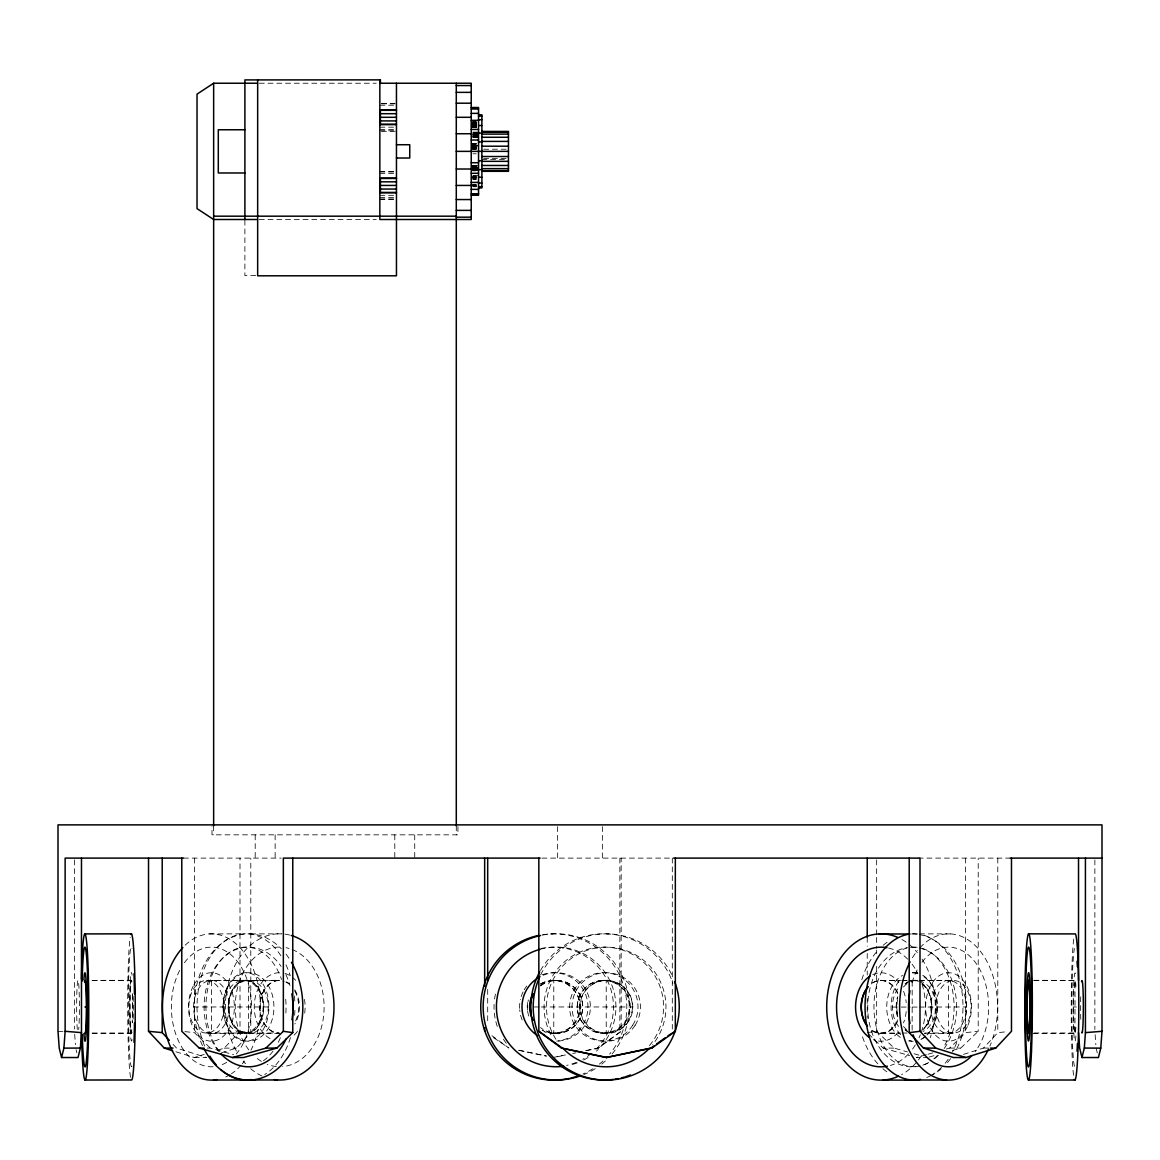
<?xml version="1.0" encoding="UTF-8"?>
<svg xmlns="http://www.w3.org/2000/svg" width="1160" height="1160" viewBox="0 0 1160 1160"><rect width="100%" height="100%" fill="white"/><g stroke="black" fill="none" stroke-linecap="round" stroke-linejoin="round"><path stroke-width="0.75" stroke-dasharray="5 3.75" d="M912.137 1030.109L912.195 980.476A26.593 19.749 -89.9 0 1 915.617 980.881M221.502 1052.787L236.495 1048.06L250.792 1032.632L250.792 858.11M963.496 1054.367L983.491 1048.06L997.788 1032.632L1008.055 1031.631M217.573 1050.22L224.228 1048.132L240.004 1031.298L240.004 858.11M586.394 1050.627L598.444 1048.089L621.165 1031.298L621.165 858.11M946.313 1049.032L949.648 1048.089L965.584 1032.632L978.213 1031.298L978.213 858.11M952.389 1050.482L960.712 1048.132L978.213 1031.298M585.597 1050.67L597.632 1048.132L621.165 1031.298M175.943 1051.786L194.256 1057.529L204.247 1054.396M926.332 1054.701L916.327 1057.529L927.434 1057.529M928 1054.222L932.988 1052.816M929.102 1057.064L937.41 1054.716M557.119 1056.803L565.732 1054.991M572.62 1053.541L576.056 1052.816M552.914 1057.529L564.949 1055.005M867.231 1032.632L876.656 1031.298L894.171 1048.132L907.468 1051.903M597.632 1048.132L598.444 1048.089M550.797 933.916L553.204 933.843M556.176 980.316L553.784 980.388L553.769 1033.56L556.176 1033.487M207.147 1048.074L210.293 1048.06L233.595 1054.687M224.228 1048.132L236.495 1048.06M209.351 933.916L243.919 933.843M250.661 933.916L281.822 933.843A73.123 54.303 89.9 0 0 231.405 973.327A73.123 54.303 89.9 0 0 236.727 1051.583M92.104 980.374L131.413 980.316M245.963 980.316L211.41 980.388L211.454 1033.56L246.021 1033.487A26.593 17.806 89.9 0 0 261.392 993.612A26.593 17.806 89.9 0 0 230.55 993.612A26.593 17.806 89.9 0 0 246.021 1033.487M92.177 1033.545L131.5 1033.487M279.705 1033.487L248.544 1033.56A26.593 19.749 89.9 0 1 231.405 993.685A26.593 19.749 89.9 0 1 265.611 993.67A26.593 19.749 89.9 0 1 248.544 1033.56L248.487 980.388L279.647 980.316A26.593 19.749 89.9 0 0 260 1004.589A26.593 19.749 89.9 0 0 276.283 1033.096M259.289 83.23L376.232 83.23M381.495 103.341L394.791 103.341M381.495 103.82L396.459 103.82M379.842 105.212L394.791 105.212M472.903 121.829L476.224 121.858M471.236 121.959L476.224 121.901M471.236 122.206L476.224 122.351M471.236 122.554L476.224 122.554M471.236 122.844L476.224 122.684M471.236 122.989L476.224 123.062M471.236 123.293L476.224 123.293M471.236 123.468L476.224 123.468M471.236 123.787L476.224 123.612M472.903 124.004L476.224 124.004M471.236 124.453L476.224 124.395M471.236 124.627L476.224 124.627M471.236 124.859L476.224 124.859M471.236 125.309L476.224 125.309M471.236 125.671L476.224 125.657M471.236 125.918L476.224 125.918M471.236 126.135L476.224 126.135M471.236 126.309L476.224 126.251M471.236 126.6L476.224 126.585M471.236 126.788L476.224 126.788M379.842 127.179L396.459 127.179M471.236 127.049L476.224 127.15M472.903 127.223L476.224 127.397M471.236 127.513L476.224 127.513M379.842 129.398L396.459 129.398M379.842 130.79L396.459 130.79M381.495 131.268L396.459 131.268M472.903 132.109L477.891 132.124M472.903 132.646L477.891 132.66M472.903 133.415L477.891 133.385M472.903 133.85L477.891 133.879L472.903 134.096M472.903 134.444L477.891 134.415M472.903 134.676L477.891 134.676M472.903 134.908L477.891 134.922M477.891 135.213L472.903 135.387L477.891 135.604M472.903 135.85L477.891 135.85M472.903 136.271L477.891 136.271M477.891 136.619L472.903 136.619L476.224 136.677M472.903 136.909L477.891 136.909M472.903 137.141L477.891 137.141M472.903 137.532L477.891 137.532M471.236 143.535L476.224 143.535M471.236 143.637L476.224 143.637M472.903 143.971L476.224 143.985M471.236 144.522L476.224 144.522M471.236 145.246L476.224 145.275M472.903 145.739L477.891 145.681M472.903 145.856L477.891 145.957M476.224 146.131L472.903 146.276L476.224 146.537M471.236 147.073L476.224 147.248M471.236 147.465L476.224 147.334M471.236 147.712L476.224 147.726M471.236 148.132L476.224 148.132M471.236 148.48L476.224 148.538M472.903 148.77L476.224 148.886M472.903 149.002L476.224 149.002M471.236 149.35L476.224 149.35M483.647 149.219L506.688 149.219M472.903 153.787L476.224 153.787M483.647 158.572L506.688 158.572M481.878 159.399L506.688 159.399M472.903 165.344L476.224 165.344M472.903 165.518L477.891 165.416M472.903 165.706L476.224 165.764M471.236 166.083L476.224 166.097M471.236 166.3L477.891 166.199M472.903 166.793L476.224 166.793M472.903 167.011L477.891 167.011M472.903 167.171L476.224 167.171M472.903 167.359L477.891 167.359M472.903 167.678L477.891 167.794M472.903 167.91L476.224 167.91M471.236 168.069L477.891 168.069M472.903 168.49L477.891 168.49M472.903 168.707L477.891 168.707M472.903 168.925L476.224 168.925M472.903 169.084L477.891 169.084M472.903 169.273L477.891 169.273M472.903 169.563L477.891 169.563M472.903 169.737L477.891 169.954M471.236 170.071L477.891 170.129M472.903 170.389L477.891 170.447M472.903 170.607L477.891 170.607M472.903 170.839L476.224 170.825M379.842 171.477L394.791 171.477M379.842 171.956L396.459 171.956M379.842 173.347L396.459 173.347M472.903 175.653L477.891 175.653M472.903 176.16L476.224 176.16M476.224 176.653L471.236 176.712L476.224 176.987M471.236 177.407L477.891 177.233M471.236 177.582L476.224 177.582M471.236 178.046L476.224 178.132M472.903 178.64L476.224 178.64M472.903 179.104L476.224 179.104M472.903 179.278L476.224 179.278M471.236 184.309L476.224 184.309M472.903 184.774L476.224 184.86M471.236 185.368L476.224 185.368M472.903 185.745L476.224 185.745M472.903 186.035L476.224 186.035M472.903 186.557L476.224 186.557M472.903 186.731L476.224 186.731M379.842 195.315L394.791 195.315M379.842 197.533L396.459 197.533M379.842 198.925L396.459 198.925M379.842 199.404L394.791 199.404M259.289 219.501L376.232 219.501M255.722 275.601L244.89 275.601L244.89 217.979M183.469 858.11L281.227 858.11M541.923 858.11L673.568 858.11M918.169 858.11L1009.765 858.11M92.177 980.49L131.124 980.49M206.465 980.519A26.259 17.574 -90 0 1 221.661 1019.915A26.259 17.574 -90 0 1 191.226 1019.901A26.259 17.574 -90 0 1 206.465 980.519L279.183 980.49M553.697 980.519L556.466 980.519M603.447 980.49A26.259 26.216 -90 0 1 626.154 1019.872A26.259 26.216 -90 0 1 580.74 1019.872A26.259 26.216 -90 0 1 603.447 980.49L606.23 980.49A26.259 26.216 -90 0 1 628.938 1019.872A26.259 26.216 -90 0 1 583.524 1019.872A26.259 26.216 -90 0 1 606.23 980.49M880.773 980.519L900.348 980.519M902.132 980.519L907.468 980.519M909.252 980.519L917.574 980.49M919.372 980.49L953.491 980.49A26.259 17.574 -90 0 1 968.716 1019.872A26.259 17.574 -90 0 1 938.28 1019.872A26.259 17.574 -90 0 1 953.491 980.49M1033.85 980.505L1076.582 980.505M193.618 1006.967L268.264 1006.967M534.296 1006.967L539.617 1006.967M541.386 1006.967L632.78 1006.967M892.417 1007.068L910.368 1007.068M912.166 1007.068L917.545 1007.068M919.343 1007.068L966.381 1006.967M92.177 1033.009L131.124 1033.009M206.436 1033.038L279.183 1033.009A26.259 19.517 -90 0 1 259.84 1003.313A26.259 19.517 -90 0 1 284.229 981.389M553.697 1033.038L556.466 1033.038M603.447 1033.009L606.23 1033.009M880.759 1033.038L900.334 1033.038M902.103 1033.038L907.439 1033.038M924.766 1033.009L953.491 1033.009M1033.952 1032.98L1076.697 1032.98M194.256 1057.529L206.509 1057.529L176.508 1048.06L170.549 1041.622M919.546 933.858L950.649 933.916M881.034 980.417L900.073 980.461M901.798 980.461L906.989 980.476M914.036 980.316L917.487 980.316M919.228 980.331L948.59 980.388L948.546 1033.56L924.346 1033.516M1033.937 980.316L1075.044 980.388L1074.972 1033.56L1030.283 1033.502M880.977 1033.589L900.015 1033.632M1073.638 1006.967L1076.379 1006.981M949.648 1048.089L960.712 1048.132M983.491 1048.06L988.726 1048.089M868.448 1033.821L883.05 1048.016L894.171 1048.132M606.796 933.843L609.203 933.916M603.823 980.316L606.216 980.388L606.23 1033.56L603.823 1033.487M58 1031.298L62.973 1031.704M184.933 1031.631L194.416 1032.632L210.293 1048.06M240.004 1031.298L250.792 1032.632M518.52 1050.307L546.041 1056.093M519.274 1050.22L546.795 1056.064M914.123 1053.773L922.446 1056.122M883.05 1048.016L909.672 1055.629M493.493 1037.62L508.95 1048.016L491.941 1035.706M1096.098 1048.132L1097.273 1052.831M76.067 1049.64L76.85 1052.787M1095.112 1034.662L1095.852 1044.768M74.689 1034.343L75.429 1044.623M1094.866 859.908L1094.866 1029.5M997.788 858.11L997.788 1032.632M965.584 858.11L965.584 1032.632M876.656 859.908L876.656 935.685M876.656 937.483L876.656 948.314M876.656 950.112L876.656 953.723M876.656 966.353L876.656 1031.298M867.231 937.28L867.231 946.27M867.231 953.462L867.231 975.053M867.231 998.441L867.231 1018.234M672.307 858.11L672.307 1029.036M619.861 858.11L619.861 1032.632M602.359 826.616L602.359 858.11M557.641 826.616L557.641 858.11M487.693 989.451L487.693 1023.642M457.939 826.529L457.939 834.837L211.99 834.837L211.99 826.529M456.286 825.804L456.286 834.837M414.729 834.837L414.729 858.11M394.791 834.837L394.791 858.11M275.137 834.837L275.137 858.11M255.2 834.837L255.2 858.11M213.643 825.804L213.643 834.837M194.416 858.11L194.416 1032.632M74.573 859.908L74.573 1029.036M1080.772 1019.278A26.259 1.363 90 0 1 1080.612 1007.779L1080.641 1000.949A26.259 1.363 -90 0 1 1080.772 994.526M903.495 987.029A26.259 19.517 -90 0 1 933.147 993.409A26.259 19.517 -90 0 1 923.012 1031.457M906.583 1029.514A26.259 19.517 -90 0 1 903.481 1026.513M897.506 1013.564A26.259 19.517 -90 0 1 897.506 999.963M540.589 984.042A26.259 26.216 -90 0 1 579.913 1005.923A26.259 26.216 -90 0 1 542.097 1030.327M527.698 1010.201A26.259 26.216 -90 0 1 528.365 999.978M77.328 1029.486A26.259 1.363 -90 0 1 76.966 989.871A26.259 1.363 -90 0 1 79.069 989.871A26.259 1.363 -90 0 1 78.706 1029.486M897.666 993.656A26.259 19.517 -90 0 0 871.015 984.028A26.593 19.749 -89.9 0 1 897.521 992.394M897.652 1019.915A26.259 19.517 -90 0 1 871.001 1029.514M540.516 985.942A26.259 26.216 -90 0 1 575.809 989.045A26.259 26.216 -90 0 1 575.809 1024.512A26.259 26.216 -90 0 1 540.516 1027.615M131.805 1029.486A26.259 1.363 -90 0 1 129.76 1006.749A26.259 1.363 -90 0 1 131.805 983.999M132.312 993.612A26.259 1.363 -90 0 1 132.211 1022.729M285.853 982.07A26.259 19.517 -90 0 1 288.942 983.999M294.654 990.756A26.259 19.517 -90 0 1 294.654 1022.729M922.765 983.999A26.259 17.574 -90 0 1 922.765 1029.486M907.976 1031.414A26.259 17.574 -90 0 1 905.191 1029.486M897.753 1016.798A26.259 17.574 -90 0 1 897.753 996.701M905.191 983.999A26.259 17.574 -90 0 1 909.44 981.389M913.979 980.49A26.259 17.574 -90 0 1 918.532 981.389M542.865 934.67A73.123 73.022 88.4 0 1 609.58 1054.136M602.953 1061.023A73.123 73.022 88.4 0 1 599.328 1064.126M592.832 1068.752A73.123 73.022 88.4 0 1 582.987 1073.986M506.267 1043.261A59.827 59.74 88.4 0 1 503.295 1038.968M497.292 1026.455A59.827 59.74 88.4 0 1 495.407 1019.756M495.059 1018.045A59.827 59.74 88.4 0 1 494.349 1000.717M494.566 998.992A59.827 59.74 88.4 0 1 495.885 992.163M541.01 948.532A59.827 59.74 88.4 0 1 594.007 1051.192M591.383 1053.468A59.827 59.74 88.4 0 1 582.755 1059.297M576.476 1062.313A59.827 59.74 88.4 0 1 566.544 1065.417M542.126 935.148A73.123 73.022 88.4 0 1 611.987 1054.063M605.361 1060.965A73.123 73.022 88.4 0 1 601.721 1064.068M595.24 1068.693A73.123 73.022 88.4 0 1 583.929 1074.537M540.038 949.301A59.827 59.74 88.4 0 1 596.414 1051.134M588.135 1057.456A59.827 59.74 88.4 0 1 583.611 1060.052M577.274 1062.879A59.827 59.74 88.4 0 1 568.951 1065.344M540.502 983.941A26.593 26.549 88.4 0 1 580.232 1004.661A26.593 26.549 88.4 0 1 544.692 1031.951M528.815 1016.058A26.593 26.549 88.4 0 1 527.626 1002.356M540.328 985.58A26.593 26.549 88.4 0 1 575.142 988.291A26.593 26.549 88.4 0 1 577.173 1023.192A26.593 26.549 88.4 0 1 542.894 1029.935M543.184 975.241A34.234 34.191 88.4 0 1 589.585 999.587A34.234 34.191 88.4 0 1 557.568 1041.114M522.145 1019.988A34.234 34.191 88.4 0 1 519.709 1009.853M519.608 1008.373A34.234 34.191 88.4 0 1 520.419 999.47M521.202 996.585A34.234 34.191 88.4 0 1 523.493 991.075M524.218 989.77A34.234 34.191 88.4 0 1 526.712 986.058M542.169 974.777A34.234 34.191 88.4 0 1 587.178 999.659A34.234 34.191 88.4 0 1 556.655 1041.085M185.179 945.183A73.123 48.967 89.9 0 1 247.152 957.058A73.123 48.967 89.9 0 1 250.966 1050.206M244.47 1061.023A73.123 48.967 89.9 0 1 242.31 1063.793M241.193 1065.112A73.123 48.967 89.9 0 1 231.42 1073.768M230.115 1074.61A73.123 48.967 89.9 0 1 225.272 1077.147M213.121 1066.751A59.827 40.063 89.9 0 1 175.87 1034.444A59.827 40.063 89.9 0 1 179.684 970.413M184.397 962.742A59.827 40.063 89.9 0 1 241.932 968.252A59.827 40.063 89.9 0 1 236.335 1053.904M226.707 1062.313A59.827 40.063 89.9 0 1 220.052 1065.417M204.653 1046.015A73.123 48.967 89.9 0 1 215.673 949.416A73.123 48.967 89.9 0 1 281.155 956.115M285.954 964.772A73.123 48.967 89.9 0 1 290.261 975.792M294.394 995.99A73.123 48.967 89.9 0 1 294.915 1003.922M294.901 1010.302A73.123 48.967 89.9 0 1 294.524 1016.653M290.464 1037.591A73.123 48.967 89.9 0 1 264.668 1074.537M219.399 1051.598A59.827 40.063 89.9 0 1 221.371 959.654A59.827 40.063 89.9 0 1 281.546 979.432M285.708 999.267A59.827 40.063 89.9 0 1 285.708 1014.884M280.357 1037.721A59.827 40.063 89.9 0 1 277.748 1043.464M273.02 1051.134A59.827 40.063 89.9 0 1 262.551 1061.414M130.543 1077.306A73.123 3.784 89.9 0 1 127.687 1008.185A73.123 3.784 89.9 0 1 130.21 937.236M131.95 1066.199A59.827 3.088 89.9 0 1 128.369 1004.473A59.827 3.088 89.9 0 1 132.037 948.459M131.965 1031.892A26.593 1.377 89.9 0 1 130.079 1006.909A26.593 1.377 89.9 0 1 131.892 981.911M132.675 994.961A26.593 1.377 89.9 0 1 132.588 1022.786M132.037 1039.519A34.234 1.769 89.9 0 1 129.688 1005.517A34.234 1.769 89.9 0 1 132.081 975.241M133.125 996.512A34.234 1.769 89.9 0 1 133.11 1019.915M202.478 1045.668A73.123 54.303 89.9 0 1 211.917 952.896A73.123 54.303 89.9 0 1 281.401 948.837M286.027 954.158A73.123 54.303 89.9 0 1 289.754 959.465M218.645 1051.192A59.827 44.428 89.9 0 1 216.963 964.786A59.827 44.428 89.9 0 1 281.155 966.425M285.896 974.676A59.827 44.428 89.9 0 1 289.986 985.536M262.058 1076.045A73.123 54.303 89.9 0 1 250.69 1068.693M245.557 1063.735A73.123 54.303 89.9 0 1 243.15 1060.965M284.969 934.134A73.123 54.303 89.9 0 1 289.666 935.047M276.385 1066.562A59.827 44.428 89.9 0 1 267.235 1064.314M261.421 1061.414A59.827 44.428 89.9 0 1 255.969 1057.456M248.849 1049.945A59.827 44.428 89.9 0 1 238.8 983.376A59.827 44.428 89.9 0 1 281.43 947.126M286.056 947.706A59.827 44.428 89.9 0 1 289.115 948.459M292.117 949.489A59.827 44.428 89.9 0 1 323.843 1013.506A59.827 44.428 89.9 0 1 282.576 1066.606M286.404 981.911A26.593 19.749 89.9 0 1 289.521 983.868M294.785 989.813A26.593 19.749 89.9 0 1 294.829 1023.99M270.048 1038.577A34.234 25.419 89.9 0 1 254.838 999.587A34.234 25.419 89.9 0 1 280.676 972.704M285.07 973.457A34.234 25.419 89.9 0 1 289.304 975.241M293.248 977.981A34.234 25.419 89.9 0 1 295.655 980.302M304.471 999.398A34.234 25.419 89.9 0 1 304.529 1014.217M297.467 1031.385A34.234 25.419 89.9 0 1 291.508 1037.228M540.633 974.82A73.123 73.022 -88.4 0 1 672.974 977.329M555.93 1039.258A59.827 59.74 -88.4 0 1 568.806 960.335A59.827 59.74 -88.4 0 1 648.556 964.758A59.827 59.74 -88.4 0 1 652.645 1044.623M540.487 970.529A73.123 73.022 -88.4 0 1 672.901 983.202M550.899 1034.691A59.827 59.74 -88.4 0 1 569.647 957.827A59.827 59.74 -88.4 0 1 648.15 966.788A59.827 59.74 -88.4 0 1 649.136 1045.899M919.851 947.821A73.123 48.967 -89.9 0 1 982.129 953.636A73.123 48.967 -89.9 0 1 989.901 1046.088M912.427 957.725A73.123 48.967 -89.9 0 1 917.604 950.417M921.982 962.278A59.827 40.063 -89.9 0 1 978.547 967.208A59.827 40.063 -89.9 0 1 975.154 1051.67M911.992 982.651A59.827 40.063 -89.9 0 1 918.227 967.976M912.673 933.814A73.123 48.967 -89.9 0 1 921.185 934.554M924.549 935.467A73.123 48.967 -89.9 0 1 952.519 1051.975M948.169 1059.21A73.123 48.967 -89.9 0 1 943.863 1064.793M941.558 1067.287A73.123 48.967 -89.9 0 1 930.146 1075.9M912.21 947.14A59.827 40.063 -89.9 0 1 920.924 947.952M922.635 948.459A59.827 40.063 -89.9 0 1 943.587 1047.19M937.323 1055.513A59.827 40.063 -89.9 0 1 933.785 1058.891M928.739 1062.502A59.827 40.063 -89.9 0 1 922.736 1065.271M915.806 1066.663A59.827 40.063 -89.9 0 1 874.19 1013.593A59.827 40.063 -89.9 0 1 907.004 948.01M920.127 981.911A26.593 17.806 -89.9 0 1 931.755 1004.589A26.593 17.806 -89.9 0 1 922.896 1029.935M907.903 1031.892A26.593 17.806 -89.9 0 1 905.09 1029.935M897.274 1016.001A26.593 17.806 -89.9 0 1 897.289 997.817M905.134 983.883A26.593 17.806 -89.9 0 1 907.946 981.926M910.948 980.722A26.593 17.806 -89.9 0 1 917.125 980.722M912.311 972.776A34.234 22.924 -89.9 0 1 917.633 973.095M922.751 975.241A34.234 22.924 -89.9 0 1 927.986 1034.009M924.621 1037.228A34.234 22.924 -89.9 0 1 920.938 1039.519M911.716 1040.969A34.234 22.924 -89.9 0 1 909.077 1040.346M900.61 1034.72A34.234 22.924 -89.9 0 1 900.029 979.808M919.474 934.597A73.123 54.303 -89.9 0 1 955.101 1051.757M950.635 1058.601A73.123 54.303 -89.9 0 1 946.284 1063.894M941.152 1068.853A73.123 54.303 -89.9 0 1 932.727 1074.711M931.262 1075.479A73.123 54.303 -89.9 0 1 926.753 1077.481M886.878 1071.826A73.123 54.303 -89.9 0 1 882.789 1068.621M877.859 1063.822A73.123 54.303 -89.9 0 1 861.894 1034.851M861.822 979.736A73.123 54.303 -89.9 0 1 878.033 950.243M883.181 945.284A73.123 54.303 -89.9 0 1 890.14 940.267M911.601 933.959A73.123 54.303 -89.9 0 1 917.908 934.351M919.677 948.097A59.827 44.428 -89.9 0 1 954.433 988.581A59.827 44.428 -89.9 0 1 943.892 1048.887M938.44 1055.266A59.827 44.428 -89.9 0 1 933.191 1059.733M927.551 1063.169A59.827 44.428 -89.9 0 1 921.591 1065.518M920.083 1065.924A59.827 44.428 -89.9 0 1 868.188 1015.739A59.827 44.428 -89.9 0 1 907.323 947.604M910.411 947.299A59.827 44.428 -89.9 0 1 918.14 947.778M902.002 939.528A73.123 54.303 -89.9 0 1 906.279 942.239M909.034 944.327A73.123 54.303 -89.9 0 1 917.357 952.621M922.084 959.117A73.123 54.303 -89.9 0 1 930.262 1037.692M921.344 1055.89A73.123 54.303 -89.9 0 1 901.566 1074.639M888.516 948.024A59.827 44.428 -89.9 0 1 908.193 959.639M912.093 964.207A59.827 44.428 -89.9 0 1 917.879 973.559M922.128 984.274A59.827 44.428 -89.9 0 1 920.909 1033.226M920.33 1034.778A59.827 44.428 -89.9 0 1 919.053 1037.809M915.327 1044.913A59.827 44.428 -89.9 0 1 910.876 1051.236M908.512 1053.932A59.827 44.428 -89.9 0 1 890.431 1065.445M922.055 984.042A26.593 19.749 -89.9 0 1 922.011 1030.094M898.594 1026.411A26.593 19.749 -89.9 0 1 898.623 987.726M897.478 1021.612A26.593 19.749 -89.9 0 1 871.102 1030.022M872.755 974.632A34.234 25.419 -89.9 0 1 898.797 982.52M903.596 991.278A34.234 25.419 -89.9 0 1 906.221 1002.631M906.192 1011.563A34.234 25.419 -89.9 0 1 903.51 1022.903M898.101 1032.313A34.234 25.419 -89.9 0 1 873.248 1039.621M912.63 972.848A34.234 25.419 -89.9 0 1 918.488 973.907M923.998 976.749A34.234 25.419 -89.9 0 1 926.956 1034.88M925.723 1035.996A34.234 25.419 -89.9 0 1 921.794 1038.736M913.166 1041.274A34.234 25.419 -89.9 0 1 908.73 1040.998M900.319 1037.388A34.234 25.419 -89.9 0 1 886.762 1005.473A34.234 25.419 -89.9 0 1 902.523 975.401M1073.551 1075.233A73.123 3.784 -89.9 0 1 1071.245 1003.574A73.123 3.784 -89.9 0 1 1074.087 936.569M1074.508 1066.257A59.827 3.088 -89.9 0 1 1071.912 1009.403A59.827 3.088 -89.9 0 1 1074.436 948.532M1075.871 1027.34A26.593 1.377 -89.9 0 1 1073.986 1025.222A26.593 1.377 -89.9 0 1 1074.044 988.726A26.593 1.377 -89.9 0 1 1075.929 986.609M1075.914 1035.894A34.234 1.769 -89.9 0 1 1073.246 1008.373A34.234 1.769 -89.9 0 1 1075.871 976.647M476.224 146.784L472.903 146.784L476.224 146.784M260.493 1019.872A26.259 19.517 -90 0 0 243.585 980.49A26.259 19.517 -90 0 0 226.693 1019.872A26.259 19.517 -90 0 0 260.493 1019.872M261.174 1019.915A26.259 17.574 -90 0 0 245.978 980.519A26.259 17.574 -90 0 0 230.738 1019.901A26.259 17.574 -90 0 0 261.174 1019.915M195.996 993.67A26.593 17.806 89.9 0 0 211.454 1033.56A26.593 17.806 89.9 0 0 226.838 993.685A26.593 17.806 89.9 0 0 195.996 993.67M227.824 985.986A34.234 22.924 89.9 0 0 242.962 1040.839A34.234 22.924 89.9 0 0 267.177 993.903A34.234 22.924 89.9 0 0 227.824 985.986M193.256 986.058A34.234 22.924 89.9 0 0 208.408 1040.897A34.234 22.924 89.9 0 0 232.624 993.961A34.234 22.924 89.9 0 0 193.256 986.058M227.012 988.668A34.234 25.419 89.9 0 0 247.515 1041.172A34.234 25.419 89.9 0 0 271.019 991.075A34.234 25.419 89.9 0 0 227.012 988.668M626.574 1024.062A26.593 26.549 -88.4 0 0 610.827 980.78A26.593 26.549 -88.4 0 0 581.276 1016.073A26.593 26.549 -88.4 0 0 626.574 1024.062M624.167 1023.99A26.593 26.549 -88.4 0 0 608.434 980.722A26.593 26.549 -88.4 0 0 578.869 1016.001A26.593 26.549 -88.4 0 0 624.167 1023.99M632.707 1025.208A34.234 34.191 -88.4 0 0 605.215 972.704A34.234 34.191 -88.4 0 0 573.548 1022.801A34.234 34.191 -88.4 0 0 632.707 1025.208M635.115 1025.281A34.234 34.191 -88.4 0 0 607.622 972.761A34.234 34.191 -88.4 0 0 575.94 1022.873A34.234 34.191 -88.4 0 0 635.115 1025.281M962.191 1024.062A26.593 17.806 -89.9 0 0 951.693 980.78A26.593 17.806 -89.9 0 0 931.828 1016.073A26.593 17.806 -89.9 0 0 962.191 1024.062M967.918 1025.281A34.234 22.924 -89.9 0 0 949.547 972.761A34.234 22.924 -89.9 0 0 928.246 1022.873A34.234 22.924 -89.9 0 0 967.918 1025.281"/><path stroke-width="1.5" d="M81.475 858.11L81.475 1032.632L80.359 1048.06L78.025 1057.529L61.567 1057.529L63.901 1048.132L65.134 1031.298L65.134 858.11L183.469 858.11M61.567 1057.529L59.233 1048.132L58 1031.298L58 824.876L1102 824.876L1102 1031.298L1100.767 1048.132L1098.433 1057.529L1081.976 1057.529L1084.324 1048.06L1085.427 1032.632L1085.427 858.11M909.208 858.11L909.208 1032.632L923.505 1048.06L953.491 1057.529L965.743 1057.529L995.701 1048.132L1011.476 1031.298L1011.476 858.11M181.786 858.11L181.786 1031.298L199.288 1048.132L232.565 1057.529L243.585 1057.529L276.892 1048.06L292.769 1032.632L292.769 858.11M232.565 1057.529L265.829 1048.132L283.344 1031.298L283.344 858.11L540.139 858.11M538.835 858.11L538.835 1031.298L561.469 1048.06L606.23 1057.529L650.977 1048.06L653.82 1046.001M656.661 1043.942L665.202 1037.78M668.044 1035.72L675.337 1031.298L675.337 858.11M606.23 1057.529L651.804 1048.132L675.337 1031.298M257.491 83.23L213.643 83.23L197.026 94.134L197.026 208.612L213.643 219.501L257.491 219.501M909.208 1032.632L919.996 1031.298L935.772 1048.132L965.743 1057.529M1085.427 1032.632L1102 1031.298M148.524 858.11L148.524 1031.298L164.299 1048.132L173.014 1048.074M199.288 1048.132L204.015 1048.103M265.829 1048.132L276.892 1048.06M63.901 1048.132L80.359 1048.06M84.984 1006.967L86.362 1006.967M85.042 933.916L131.5 933.843M84.941 1080.033L131.413 1079.96A73.123 3.784 89.9 0 0 135.227 1003.502A73.123 3.784 89.9 0 0 130.848 934.438M213.498 1080.033L277.544 1079.96M379.842 83.23L471.236 83.23L471.236 219.501L379.842 219.501L379.842 79.866M456.286 85.55L471.236 85.55M456.286 92.365L471.236 92.365M456.286 103.197L471.236 103.197M471.236 107.503L478.543 107.503L478.543 195.243L471.236 195.243M471.236 108.996L478.543 108.996M379.842 109.997L396.459 109.997M379.842 110.316L396.459 110.316M471.236 113.375L478.543 113.375M379.842 113.694L396.459 113.694M478.543 114.811L481.878 114.811L481.878 187.935L478.543 187.935M478.543 116.058L481.878 116.058M379.842 117.305L396.459 117.305M456.286 117.305L471.236 117.305M478.543 119.712L481.878 119.712M471.236 120.35L478.543 120.35M379.842 120.915L396.459 120.915M379.842 124.279L396.459 124.279M379.842 124.613L396.459 124.613M478.543 125.512L481.878 125.512M471.236 129.441L478.543 129.441M244.89 129.76L218.298 129.76L218.298 172.971L244.89 172.971M481.878 131.428L508.457 131.428L508.457 171.317L481.878 171.317M481.878 132.109L508.457 132.109M478.543 133.096L481.878 133.096M456.286 133.733L471.236 133.733M481.878 134.096L508.457 134.096M481.878 137.272L508.457 137.272M471.236 140.012L478.543 140.012M481.878 141.404L508.457 141.404M478.543 141.911L481.878 141.911M396.459 144.725L409.755 144.725L409.755 158.021L396.459 158.021M481.878 146.203L508.457 146.203M456.286 151.365L508.457 151.365M481.878 156.528L508.457 156.528M478.543 160.834L481.878 160.834M481.878 161.341L508.457 161.341M471.236 162.719L478.543 162.719M481.878 165.474L508.457 165.474M481.878 168.635L508.457 168.635M456.286 169.012L471.236 169.012M478.543 169.65L481.878 169.65M481.878 170.636L508.457 170.636M471.236 173.304L478.543 173.304M478.543 177.219L481.878 177.219M379.842 178.132L396.459 178.132M379.842 178.466L396.459 178.466M379.842 181.83L396.459 181.83M471.236 182.395L478.543 182.395M478.543 183.034L481.878 183.034M379.842 185.44L396.459 185.44M456.286 185.44L471.236 185.44M478.543 186.688L481.878 186.688M379.842 189.051L396.459 189.051M471.236 189.37L478.543 189.37M379.842 192.415L396.459 192.415M379.842 192.749L396.459 192.749M471.236 193.749L478.543 193.749M456.286 199.549L471.236 199.549M456.286 210.381L471.236 210.381M213.643 216.18L456.286 216.18M456.286 217.181L471.236 217.181M673.8 858.11L919.996 858.11L919.996 1031.298M1010.113 858.11L1102 858.11M878.86 933.945L910.02 934.017M1028.499 933.843L1074.957 933.916A73.123 3.784 -89.9 0 1 1078.785 1010.374A73.123 3.784 -89.9 0 1 1074.407 1079.438M911.934 1079.96L946.502 1080.033M1028.586 1079.96L1075.059 1080.033M883.137 1080.062L914.297 1080.134M1084.324 1048.06L1100.767 1048.132M990.466 1048.103L995.701 1048.132M923.505 1048.06L935.772 1048.132M65.134 1031.298L81.475 1032.632A73.123 3.784 89.9 0 0 87.305 1065.953A73.123 3.784 89.9 0 0 87.232 949.387A73.123 3.784 89.9 0 0 81.461 979.185M561.469 1048.06L607.086 1057.529M148.524 1031.298L162.212 1032.632L169.36 1040.346M650.977 1048.06L651.804 1048.132M283.344 1031.298L292.769 1032.632M164.299 1048.132L172.623 1050.742M538.835 1031.298L562.368 1048.132M1081.686 1032.357L1082.034 1032.98A26.259 1.363 -90 0 0 1083.31 1012.52L1083.353 1005.706A26.259 1.363 90 0 0 1082.28 981.128L1081.932 980.505A26.259 1.363 -90 0 0 1081.569 981.664M1081.976 1057.529L1079.641 1048.06L1078.524 1032.632M1078.524 858.11L1078.524 980.461M867.231 858.11L867.231 937.28M487.693 858.11L487.693 980.461M484.662 858.11L484.662 986.203M484.662 1027.688L484.662 1031.298M456.286 83.23L456.286 825.804M396.459 83.23L396.459 275.805L257.665 275.805L257.665 79.866M380.393 83.462L380.393 79.866L244.89 79.909L244.89 219.501M380.393 110.359L380.393 124.715M380.393 178.524L380.393 192.864M213.643 83.23L213.643 825.804M162.212 858.11L162.212 1032.632M866.955 1025.339A26.259 19.517 -90 0 1 866.969 988.204M531.149 1013.579A26.259 26.216 -90 0 1 532.962 995.164M569.371 1078.409A73.123 73.022 88.4 0 1 482.444 1022.598A73.123 73.022 88.4 0 1 538.167 935.54M577.057 1076.277A73.123 73.022 88.4 0 1 570.923 1078.046M580.971 1075.682A73.123 73.022 88.4 0 1 486.011 1027.165A73.123 73.022 88.4 0 1 540.574 935.467M563.803 1066.243A59.827 59.74 88.4 0 1 497.625 1018.828A59.827 59.74 88.4 0 1 540.038 949.301M533.179 1020.191A26.593 26.549 88.4 0 1 533.179 993.612M537.733 1035.72A34.234 34.191 88.4 0 1 537.892 977.981M216.905 1079.641A73.123 48.967 89.9 0 1 165.75 1033.168A73.123 48.967 89.9 0 1 182.816 947.56M251.474 1079.583A73.123 48.967 89.9 0 1 220.835 1069.578M216.137 1064.793A73.123 48.967 89.9 0 1 209.844 1056.151M82.171 981.07A59.827 3.088 89.9 0 1 86.811 959.755A59.827 3.088 89.9 0 1 87.043 1052.874A59.827 3.088 89.9 0 1 82.287 1034.749M133.98 973.733A59.827 3.088 89.9 0 1 134.459 993.786M134.459 1023.062A59.827 3.088 89.9 0 1 133.994 1042.347M84.477 981.984A26.593 1.377 89.9 0 1 86.347 1004.647A26.593 1.377 89.9 0 1 84.781 1033.154M83.868 979.866A34.234 1.769 89.9 0 1 86.26 984.013A34.234 1.769 89.9 0 1 86.304 1030.515A34.234 1.769 89.9 0 1 83.911 1033.574M291.464 962.292A73.123 54.303 89.9 0 1 280.676 1065.953A73.123 54.303 89.9 0 1 203.971 1048.712M286.099 1038.968A59.827 44.428 89.9 0 1 221.009 1053.904M291.856 993.859A59.827 44.428 89.9 0 1 291.943 1019.756M291.204 935.467A73.123 54.303 89.9 0 1 333.326 1018.335A73.123 54.303 89.9 0 1 274.383 1079.67M674.772 981.766A73.123 73.022 -88.4 0 1 603.243 1080.033A73.123 73.022 -88.4 0 1 539.951 976.27M649.208 1048.524A59.827 59.74 -88.4 0 1 563.485 1048.785M630.475 1074.972A73.123 73.022 -88.4 0 1 625.979 1076.582M624.457 1077.045A73.123 73.022 -88.4 0 1 621.383 1077.872M618.265 1078.582A73.123 73.022 -88.4 0 1 615.134 1079.148M613.553 1079.365A73.123 73.022 -88.4 0 1 539.704 971.92M988.538 1049.104A73.123 48.967 -89.9 0 1 919.3 1065.663A73.123 48.967 -89.9 0 1 910.063 961.901M971.877 1055.571A59.827 40.063 -89.9 0 1 913.065 1034.749M910.049 1023.468A59.827 40.063 -89.9 0 1 910.02 990.814M920.46 1079.365A73.123 48.967 -89.9 0 1 865.476 1016.653A73.123 48.967 -89.9 0 1 907.555 934.438M919.024 1079.597A73.123 54.303 -89.9 0 1 904.843 1079.539M898.623 1076.132A73.123 54.303 -89.9 0 1 826.703 1007.851A73.123 54.303 -89.9 0 1 897.55 937.323M887.385 1066.199A59.827 44.428 -89.9 0 1 836.563 1007.359A59.827 44.428 -89.9 0 1 886.98 947.706M867.433 1026.339A26.593 19.749 -89.9 0 1 868.332 986.638M869.159 1037.33A34.234 25.419 -89.9 0 1 855.572 1006.402A34.234 25.419 -89.9 0 1 870.014 976.14M1077.074 961.248A59.827 3.088 -89.9 0 1 1077.35 966.686M1077.408 1043.536A59.827 3.088 -89.9 0 1 1077.031 1051.192M1027.223 1000.949L1027.194 1007.779A26.259 1.363 -90 0 0 1028.267 1032.357L1028.615 1032.98A26.259 1.363 -90 0 0 1029.891 1012.52L1029.935 1005.706A26.259 1.363 -90 0 0 1028.862 981.128L1028.514 980.505A26.259 1.363 -90 0 0 1027.223 1000.949M1031.472 1051.583A73.123 3.784 -89.9 0 0 1029.152 934.438A73.123 3.784 -89.9 0 0 1025.005 1034.691A73.123 3.784 -89.9 0 0 1031.472 1051.583M1030.936 1043.464A59.827 3.088 -89.9 0 0 1029.036 947.618A59.827 3.088 -89.9 0 0 1025.643 1029.645A59.827 3.088 -89.9 0 0 1030.936 1043.464M1029.717 1020.206A26.593 1.377 -89.9 0 0 1028.586 980.316A26.593 1.377 -89.9 0 0 1027.34 1020.191A26.593 1.377 -89.9 0 0 1029.717 1020.206M1029.906 1027.818A34.234 1.769 -89.9 0 0 1028.833 972.979A34.234 1.769 -89.9 0 0 1026.89 1019.915A34.234 1.769 -89.9 0 0 1029.906 1027.818"/></g></svg>
